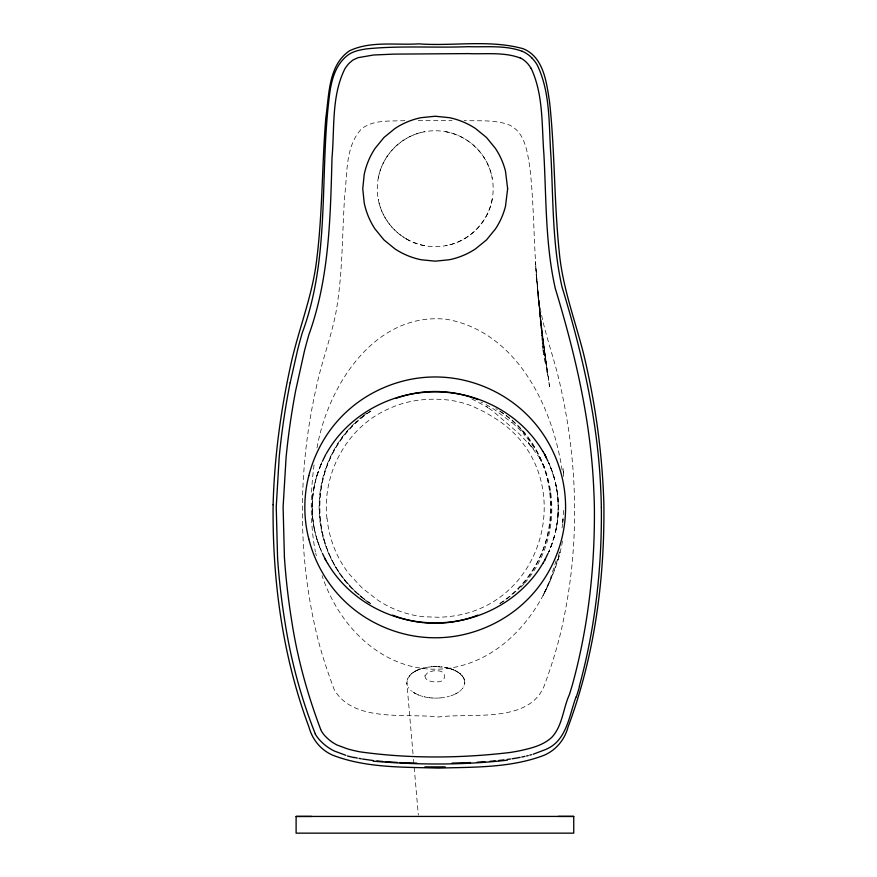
<?xml version="1.0" encoding="UTF-8"?>
<svg xmlns="http://www.w3.org/2000/svg" width="877" height="877" viewBox="0 0 877 877"><rect width="100%" height="100%" fill="white"/><g stroke="black" fill="none" stroke-linecap="round" stroke-linejoin="round"><path stroke-width="0.66" stroke-dasharray="4.38 3.29" d="M413.012 753.847L406.862 682.986L407.597 678.754M464.744 682.898L464.766 682.295M312.365 501.501L312.365 513.253M558.09 513.253L558.09 501.501M312.607 497.719C310.951 515.413 313.955 533.369 320.752 549.758M557.86 517.035C559.515 498.509 556.336 479.566 548.651 462.628A109.526 109.526 0 0 1 548.739 552.093C556.226 535.091 559.57 516.246 557.86 497.719M562.771 522.407L563.637 509.274M562.76 522.626L562.99 519.327L561.927 529.335M314.065 464.887C310.261 493.707 309.91 523.284 315.402 551.907M312.607 497.16L314.163 486.691M556.303 528.064L557.86 517.583M464.613 683.928L464.733 683.019L464.481 684.553M562.508 541.087C559.186 560.392 551.863 578.776 542.797 596.053L549.813 580.355L556.062 560.809M317.003 447.895C327.866 385.606 374.961 311.554 446.645 319.294C517.507 332.021 553.475 408.189 562.541 473.01M378.261 178.163C382.295 155.065 401.589 135.771 424.687 131.725M492.205 199.243C488.16 222.341 468.877 241.635 445.779 245.681M314.163 486.417L314.744 484.038M555.711 530.706L556.303 528.327M320.752 464.996C313.955 481.374 310.951 499.342 312.607 517.035M316.158 478.338L316.86 475.696M554.297 536.417L549.704 549.758M558.035 559.844L560.129 552.28M559.471 551.907C546.722 606.752 505.612 661.225 446.645 668.581A99.737 99.737 0 0 1 412.179 666.531C368.121 655.843 335.858 617.353 322.045 575.564M407.202 679.85L407.498 678.973M316.86 475.564L321.815 462.628A109.526 109.526 0 0 0 321.727 552.093M407.531 678.919L410.765 674.402M463.977 685.989L463.911 686.143M544.979 591.843L548.958 583.49M462.99 687.776L462.683 688.204M462.596 688.335L462.245 688.763M409.12 676.189L409.603 675.608M524.621 583.216C560.491 542.37 561.302 475.553 524.479 435.014M523.975 583.983L518.57 589.837M461.631 689.465L460.798 690.309M410.074 675.093L411.565 673.7M354.505 423.284C328.842 447.665 315.917 484.312 319.765 519.414A116.027 116.027 75.4 0 0 330.925 558.397A114.931 114.931 0 0 0 336.505 568.548L338.073 570.982A109.855 109.691 57.8 0 0 343.148 578.096L352.894 589.136L366.137 600.833M355.218 422.593L356.687 421.245M460.272 690.78L459.68 691.262M411.39 673.843L413.374 672.363M359.658 418.625L361.192 417.375M361.96 416.739L363.527 415.523M364.306 414.92L366.696 413.155M412.815 672.747L413.615 672.199M458.627 692.052L457.937 692.501M370.839 411.061C302.422 453.464 303.014 562.628 371.815 604.363A115.885 115.885 0 0 1 372.582 409.888M413.78 672.1L415.435 671.124M457.52 692.764L456.829 693.181M414.284 671.782L415.709 670.982M456.873 693.159L454.461 694.398M456.742 693.236L455.93 693.674M415.753 670.96L417.43 670.149M416.038 670.817L417.233 670.236M417.331 670.192L418.022 669.885M453.869 694.661L452.916 695.066M417.923 669.929L419.096 669.458M418.077 669.864L418.735 669.6M452.499 695.22L451.819 695.483M419.151 669.436L420.204 669.052M451.447 695.614L450.91 695.79M420.094 669.085L422.824 668.241M449.495 696.239L449.221 696.316M422.714 668.274L428.129 667.134M448.662 696.47L447.708 696.711M423.383 668.099L423.953 667.956M447.314 696.809L447.029 696.875M444.562 697.368L443.06 697.61M427.494 667.233L431.747 666.728M442.49 697.686L442.37 697.697M441.975 697.752L441.679 697.785M441.284 697.829L440.988 697.851M440.594 697.895L440.309 697.917M439.903 697.949L439.618 697.971M431.637 666.739L437.097 666.586M439.224 697.993L438.938 698.015M438.379 698.048L438.259 698.048M433.666 666.619L434.225 666.597M437.7 698.07L437.426 698.081M437.031 698.092L436.757 698.103M404.856 120.653C390.473 121.388 374.15 119.458 361.861 128.546C344.99 146.141 347.533 173.438 344.683 195.9C341.975 235.672 342.885 275.882 335.431 315.183C330.289 339.673 321.289 363.144 316.246 387.656C298.355 467.123 297.391 550.427 315.709 629.905C320.28 650.219 326.902 669.995 334.17 689.486C353.299 723.043 406.742 713.023 438.5 716.98C471.146 712.508 531.561 724.479 545.187 683.183C552.762 662.288 559.329 641.01 563.615 619.184C579.587 542.94 577.768 463.56 560.754 387.656C554.966 359.471 543.883 332.591 539.574 304.078C533.194 259.066 535.003 213.385 529.949 168.252C527.472 152.477 525.191 131.287 508.09 124.512C494.014 119.59 478.743 121.169 464.108 120.577M435.167 666.575L435.716 666.575M436.209 698.103L435.935 698.114M418.219 120.555L452.072 120.544M435.99 666.575L436.538 666.575M435.387 698.103L435.167 698.103M436.823 666.586L447.708 667.967M434.553 698.092L434.279 698.092M433.72 698.07L433.611 698.059M438.325 666.63L438.895 666.663M433.041 698.037L431.966 697.971M439.004 666.673L439.574 666.706M432.021 697.971L431.396 697.928M431.002 697.895L429.215 697.697M441.054 666.838L441.635 666.893M441.745 666.904L442.326 666.98M429.27 697.708L428.809 697.643M428.173 697.555L428.119 697.544M427.713 697.478L427.428 697.434M427.022 697.368L424.567 696.875M445.034 667.397L445.604 667.507M445.724 667.529L446.294 667.638M446.404 667.671L446.974 667.792M424.621 696.886L423.997 696.744M447.095 667.825L448.728 668.23M445.779 131.725C468.877 135.771 488.16 155.065 492.205 178.163M424.687 245.681C401.589 241.635 382.295 222.341 378.261 199.243M448.607 668.197L450.537 668.767M422.758 696.426L422.484 696.349M422.1 696.228L421.826 696.152M449.441 668.427L450 668.592M450.263 668.68L451.03 668.932M421.113 695.932L419.875 695.516M450.921 668.888L451.819 669.206M451.074 668.943L452.137 669.326M452.039 669.283L452.916 669.622M452.192 669.337L453.223 669.743M419.195 695.264L418.943 695.165M471.749 398.925L487.831 407.388L486.286 406.347L493.236 411.434L519.327 433.918L533.687 449.09L528.403 442.786L529.39 443.981M453.277 669.765L453.826 669.995M417.967 694.77L418.581 695.022L417.419 694.529M453.573 669.896L455.569 670.817M416.597 694.145L414.492 693.027M480.848 402.017L482.591 402.861M455.196 670.631L455.854 670.96M415.983 693.839L414.58 693.071M455.897 670.982L458.189 672.341M456.172 671.135L456.884 671.53M486.044 404.626L488.577 406.029A118.373 118.329 -88.9 0 1 494.727 409.778L512.069 422.725M457.487 671.892L458.43 672.506M413.812 692.611L414.328 692.918L413.484 692.391M458.232 672.363L459.68 673.415M499.616 411.061C568.099 453.453 567.364 562.672 498.64 604.363A115.885 115.885 0 0 0 495.878 408.627M366.926 601.414L368.493 602.598M412.168 691.46L411.883 691.229M459.395 673.196L460.206 673.854M459.822 673.536L460.513 674.117M460.239 673.876L462.256 675.915M411.225 690.681L410.765 690.276M461.883 675.487L462.683 676.474M521.3 429.785L525.191 434.334M528.403 442.786L540.068 458.485L538.763 456.402L544.617 467.331M462.574 676.32L463.637 677.976M408.868 688.138L408.627 687.798M408.287 687.272L408.265 687.239M463.385 677.537L463.78 678.261M548.574 462.475L549.704 464.865M321.892 552.269L316.86 539.18M463.834 678.381L464.185 679.204M464.086 678.951L464.755 682.12M407.388 685.419L407.367 685.354M464.196 679.226L464.393 679.828M549.704 464.996L554.297 478.338M316.158 536.417L316.86 539.059M553.606 475.696L556.303 486.417L555.711 484.038M315.72 553.168L316.334 555.678M314.163 528.327L314.744 530.706M556.303 486.691L557.86 497.16M312.607 517.583L314.163 528.064M406.917 683.556L407.016 684.115L406.917 683.501M550.043 491.646L550.646 496.963M406.873 683.139L406.84 682.744M413.484 759.285L414.076 766.081M414.196 767.441L418.329 815.062M326.957 518.68C321.914 475.378 345.264 429.785 384.828 410.633A113.199 113.199 0 0 1 392.129 407.29C409.373 399.945 428.557 398.015 447.095 399.89A97.72 97.72 0 0 1 472.813 406.358L485.036 412.267A112.969 112.969 0 0 1 490.857 415.786C581.418 467.057 550.065 608.189 446.59 616.772A122.287 122.287 0 0 1 438.993 617.276L423.152 616.717A103.354 103.354 0 0 1 377.384 599.89L362.026 587.886L348.882 573.668A107.137 107.137 0 0 1 327.121 518.658M563.56 476.025L563.122 468.515L563.538 476.364M512.135 422.648A118.329 118.231 10 0 1 524.556 434.948M424.928 675.838C424.786 679.96 429.894 681.418 433.205 681.78A18.538 18.538 0 0 0 436.91 681.78C447.095 682.744 447.095 669.94 436.91 670.894A18.538 18.538 0 0 0 433.205 670.894L427.866 672.429L424.928 675.838M321.892 462.475L320.752 464.821L321.892 462.519M549.704 549.923L548.574 552.269L549.704 549.89M549.528 386.614L540.528 320.872L535.31 261.784L543.466 354.549L536.154 274.216L545.406 364.24L537.831 294.573L547.478 375.224L540.528 320.872L549.528 386.614M406.259 238.884A57.937 57.937 0 0 0 493.17 188.708A57.937 57.937 0 0 0 406.259 138.522A57.937 57.937 0 0 0 406.259 238.884"/><path stroke-width="1.32" d="M311.62 816.432L296.108 816.443L296.108 833.15L573.744 833.15L573.744 816.421L558.232 816.41M290.177 382.723L297.774 349.265A542.03 542.03 0 0 1 302.302 332.712C330.914 255.689 319.075 172.484 329.829 92.611C331.681 79.149 335.924 64.734 346.908 55.876C352.401 51.294 359.669 49.923 366.542 48.882C400.361 45.44 434.499 48.027 468.406 46.667C486.264 47.281 505.042 44.935 522.155 51.283M308.803 475.74C303.508 496.393 303.508 518.351 308.803 539.015M579.313 686.242C595.231 628.151 601.962 567.638 601.359 507.476M576.112 696.798C569.173 715.128 566.981 740.44 546.218 749.221M322.451 461.302L325.86 454.275M544.595 560.469L548.004 553.442M542.819 563.385C526.978 590.374 499.857 609.899 469.853 618.219A130.574 130.574 0 0 1 400.614 618.208C370.598 609.91 343.488 590.364 327.636 563.385M545.571 749.539L533.095 754.242M529.861 755.152L531.484 754.702M526.628 755.963L528.239 755.568M525.005 756.347L521.771 757.048M512.08 758.78L513.692 758.528A187.294 187.196 -7.3 0 0 520.149 757.366M510.469 759.022L507.257 759.471M503.815 759.91L498.651 760.491M507.344 760.173C462.859 765.204 417.77 765.007 373.196 761.148M495.209 760.841L490.057 761.313M484.904 761.718L477.121 762.223M470.543 762.552L452.148 763.089M573.744 816.421L296.108 816.443M424.885 766.882L445.22 766.882M416.718 763.133L399.791 762.573M397.369 762.453L385.266 761.674M382.876 761.488L376.88 760.94M373.295 760.545L362.53 759.033M358.956 758.397L361.335 758.824M357.323 758.079L354.067 757.399M345.845 755.316L334.159 750.964A49.002 48.937 27.1 0 1 321.125 741.536A34.335 34.324 6.5 0 1 315.205 733.95M519.995 57.904C503.595 51.82 485.54 54.33 468.439 53.607L393.674 54.122L373.514 55.01L357.98 57.685L352.861 60.064L349.287 63.122A36.33 36.33 0 0 0 344.924 68.735C331.287 95.977 334.696 128.141 332.01 157.674C330.421 217.167 329.368 277.921 308.923 334.608A535.836 535.836 0 0 0 304.44 350.997L295.637 390.736A756.511 756.511 0 0 0 286.099 457.213L283.107 506.961L284.411 556.994M531.868 57.959L532.931 59.099A38.906 38.895 23.2 0 1 537.009 64.602C551.03 93.214 548.618 126.431 551.019 157.476C553.277 200.701 552.389 244.562 562.036 287.009C582.109 352.751 597.796 420.236 600.734 489.169A570.335 570.335 0 0 1 601.359 507.476M542.819 451.359C526.978 424.38 499.857 404.845 469.853 396.536A130.574 130.574 0 0 0 400.614 396.536C370.598 404.845 343.488 424.38 327.636 451.359A109.526 109.526 0 0 0 326.419 453.376M531.078 68.198C543.576 94.76 541.635 125.312 543.883 153.99C546.349 198.882 545.319 244.464 555.316 288.555C575.213 353.924 590.879 420.982 593.773 489.519A563.231 563.231 0 0 1 594.387 507.608C594.968 567.079 588.27 626.88 572.528 684.301A357.432 357.432 0 0 1 569.37 694.683C563.078 708.441 562.585 725.608 551.962 737.151C543.082 745.625 530.508 748.399 518.888 750.953A195.856 195.856 0 0 1 509.515 752.554C460.041 758.353 409.559 758.758 360.206 751.874A143.17 143.17 0 0 1 347.643 748.936L337.075 745.022A41.482 41.482 0 0 1 325.904 736.866A26.869 26.869 0 0 1 320.565 729.434M315.314 733.885C300.986 697.928 290.934 660.26 284.948 622.012A698.848 698.837 0 0 1 277.538 557.443M544.595 454.33L546.053 457.191M544.595 454.275L548.004 461.302M322.451 553.442L325.86 560.469M320.675 729.379C307.432 694.31 297.347 658.013 291.712 620.916A690.758 690.758 0 0 1 284.4 556.994M277.56 557.443L276.233 506.84L279.248 456.522A759.043 759.043 0 0 1 290.144 382.723M327.592 563.407A109.526 109.526 0 0 1 324.731 558.276M545.187 559.318A109.526 109.526 0 0 1 542.863 563.407M542.863 451.337A109.526 109.526 0 0 1 545.187 455.426M520.105 57.707A26.113 26.113 0 0 1 530.947 68.263M308.803 539.015A133.929 133.929 0 0 0 323.449 574.402C334.312 592.764 349.846 608.287 368.197 619.151A134.006 134.006 0 0 0 403.595 633.808C424.26 639.103 446.207 639.103 466.871 633.808A134.006 134.006 0 0 0 502.247 619.14C518.756 609.34 533.019 595.834 543.619 579.829A132.92 132.92 0 0 0 559.964 545.187C566.838 522.758 567.419 498.465 561.686 475.718A132.767 132.767 0 0 0 543.619 434.915C533.03 418.899 518.745 405.404 502.247 395.604A134.006 134.006 0 0 0 466.86 380.947C446.207 375.641 424.26 375.641 403.595 380.936A134.006 134.006 0 0 0 368.197 395.604C349.835 406.457 334.312 421.99 323.449 440.342A133.929 133.929 0 0 0 308.803 475.74M522.177 51.228A30.202 30.191 0 0 1 531.9 57.926M579.554 686.307A373.701 372.396 -75 0 1 576.353 696.875M354.023 757.575A136.955 136.812 15.2 0 1 347.456 755.963M477.888 615.117A115.885 115.885 0 0 1 392.578 615.117M396.119 398.29A115.885 115.885 0 0 1 477.888 399.627M273.109 504.746C272.341 580.07 282.515 656.248 308.956 727.066C312.3 739.596 320.927 750.164 332.953 755.283C366.487 768.109 403.179 767.013 438.5 768.099C473.821 767.013 510.513 768.109 544.047 755.283C556.073 750.164 564.7 739.596 568.044 727.066C594.485 656.248 604.659 580.07 603.891 504.746C602.411 453.584 595.384 402.598 583.348 352.861C574.698 319.217 562.31 286.319 559.208 251.469C554.034 201.71 554.988 151.524 549.55 101.787C546.535 82.635 543.773 56.906 522.999 48.673C489.245 39.355 453.19 46.371 418.735 43.861C395.856 45.352 371.037 40.671 349.594 50.767C328.261 65.062 329.171 94.859 325.849 117.529C321.738 167.2 322.725 217.288 315.764 266.718C310.546 301.348 297.084 333.984 290.046 368.208C280.344 413.089 274.369 458.824 273.109 504.746M507.651 188.708L505.492 206.281A73.745 73.745 0 0 1 495.45 228.952L486.472 239.947L475.477 248.904A74.216 74.216 0 0 1 449.342 259.735L435.233 261.171L421.124 259.745A74.238 74.238 0 0 1 394.979 248.915L383.983 239.947L375.016 228.963A74.172 74.172 0 0 1 364.196 202.817L362.76 188.708L364.196 174.6A74.194 74.194 0 0 1 375.027 148.454L383.983 137.459L394.979 128.491A74.216 74.216 0 0 1 421.124 117.671L435.233 116.235L449.342 117.671A74.238 74.238 0 0 1 475.477 128.502L486.472 137.459L495.45 148.454A73.767 73.767 0 0 1 505.481 171.125L507.651 188.708"/></g></svg>
